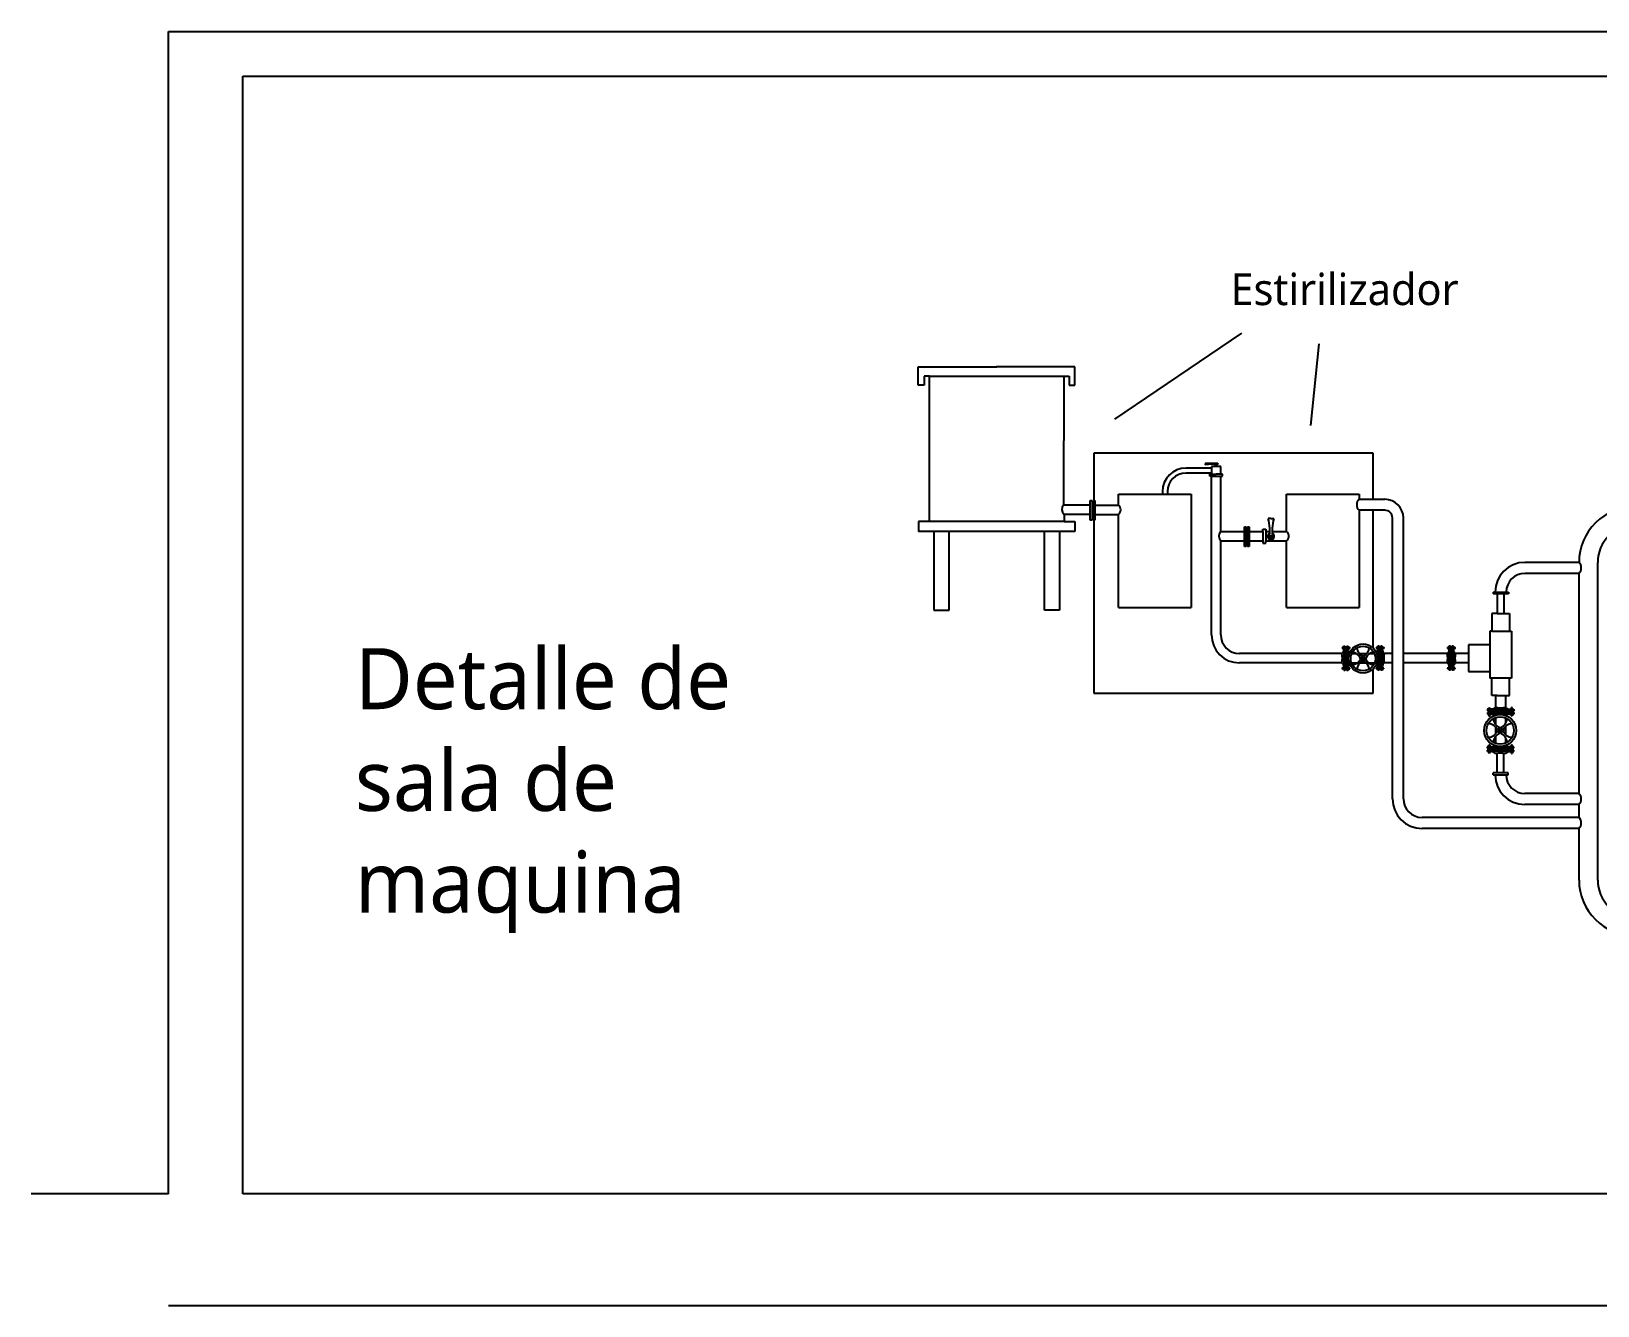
# Model space of a CAD drawing. Extents: x -30 to 1202, y 231 to 898.
# Drawn here: x 1185.752 to 1189.957, y 440.286 to 443.706 of the extents above; entities that cross this region are included whole.
import ezdxf

# ---------------------------------------------------------------- set-up
doc = ezdxf.new("R2010")
doc.units = 0
doc.header["$LTSCALE"] = 0.04
for name, color, linetype in [('0.1', 1, 'CONTINUOUS'), ('0.2', 2, 'CONTINUOUS'), ('0.3', 3, 'CONTINUOUS')]:
    doc.layers.add(name, color=color, linetype=linetype)
doc.styles.add('Amir', font='l_10646.ttf', dxfattribs={"height": 0.15})

msp = doc.modelspace()

# ---------------------------------------------------------------- linework, layer by layer
at = {"layer": '0.1'}
for p, q in [((1189.0006, 442.8959), (1188.6599, 442.6651)), ((1189.2085, 442.8671), (1189.1854, 442.6478)), ((1189.3544, 442.5742), (1188.604, 442.5742)), ((1188.604, 442.5742), (1188.604, 442.4469)), ((1189.3544, 442.45), (1189.3544, 442.5742)), ((1188.9375, 442.5464), (1188.9029, 442.5464)), ((1188.9029, 442.5464), (1188.9029, 442.5424)), ((1188.9311, 442.538), (1188.9311, 442.5445)), ((1188.9323, 442.5464), (1188.9323, 442.5468)), ((1188.9323, 442.5468), (1188.9331, 442.5468)), ((1188.9325, 442.5468), (1188.9325, 442.5464)), ((1188.9329, 442.5468), (1188.9329, 442.5464)), ((1188.9331, 442.5464), (1188.9331, 442.5468)), ((1188.9342, 442.538), (1188.9342, 442.5444)), ((1188.9375, 442.5464), (1188.9375, 442.5443)), ((1188.5994, 442.4443), (1188.6025, 442.4443)), ((1188.5994, 442.3967), (1188.6025, 442.3967)), ((1188.604, 442.3942), (1188.604, 441.9293)), ((1189.0797, 442.3988), (1189.0723, 442.3988)), ((1189.0797, 442.3988), (1189.087, 442.3988)), ((1189.3544, 442.0504), (1189.3544, 442.4205)), ((1189.0797, 442.3457), (1189.0756, 442.3457)), ((1189.0797, 442.3457), (1189.0838, 442.3457)), ((1189.2729, 442.0522), (1189.2709, 442.0522)), ((1189.2709, 442.0501), (1189.2729, 442.0501)), ((1189.2753, 442.0539), (1189.2729, 442.0539)), ((1189.2729, 442.0539), (1189.2729, 442.0482)), ((1189.2753, 442.0525), (1189.2729, 442.0525)), ((1189.2753, 442.0498), (1189.2729, 442.0498)), ((1189.2729, 442.0482), (1189.2753, 442.0482)), ((1189.2753, 442.0361), (1189.2753, 442.0557)), ((1189.2753, 442.0557), (1189.2789, 442.0557)), ((1189.2753, 442.0482), (1189.2753, 442.0539)), ((1189.2789, 442.0557), (1189.2789, 442.0113)), ((1189.2789, 442.0542), (1189.2833, 442.0542)), ((1189.2811, 442.0542), (1189.2811, 442.0341)), ((1189.2833, 442.0557), (1189.2833, 442.0112)), ((1189.2833, 442.0557), (1189.2869, 442.0557)), ((1189.2869, 442.0557), (1189.2869, 442.0361)), ((1189.2869, 442.0539), (1189.2893, 442.0539)), ((1189.2869, 442.0482), (1189.2869, 442.0539)), ((1189.2869, 442.0525), (1189.2893, 442.0525)), ((1189.2869, 442.0498), (1189.2893, 442.0498)), ((1189.2893, 442.0482), (1189.2869, 442.0482)), ((1189.2893, 442.0539), (1189.2893, 442.0482)), ((1189.2893, 442.0522), (1189.2913, 442.0522)), ((1189.2913, 442.0501), (1189.2893, 442.0501)), ((1189.3645, 442.0522), (1189.3625, 442.0522)), ((1189.3625, 442.0501), (1189.3645, 442.0501)), ((1189.3669, 442.0539), (1189.3645, 442.0539)), ((1189.3645, 442.0539), (1189.3645, 442.0482)), ((1189.3669, 442.0525), (1189.3645, 442.0525)), ((1189.3669, 442.0498), (1189.3645, 442.0498)), ((1189.3645, 442.0482), (1189.3669, 442.0482)), ((1189.3705, 442.0557), (1189.3669, 442.0557)), ((1189.3669, 442.0557), (1189.3669, 442.0361)), ((1189.3669, 442.0482), (1189.3669, 442.0539)), ((1189.3705, 442.0557), (1189.3705, 442.0112)), ((1189.375, 442.0542), (1189.3705, 442.0542)), ((1189.3727, 442.0542), (1189.3727, 442.0341)), ((1189.3786, 442.0557), (1189.375, 442.0557)), ((1189.375, 442.0557), (1189.375, 442.0113)), ((1189.3786, 442.0361), (1189.3786, 442.0557)), ((1189.3786, 442.0539), (1189.381, 442.0539)), ((1189.3786, 442.0482), (1189.3786, 442.0539)), ((1189.3786, 442.0525), (1189.381, 442.0525)), ((1189.3786, 442.0498), (1189.381, 442.0498)), ((1189.381, 442.0482), (1189.3786, 442.0482)), ((1189.381, 442.0539), (1189.381, 442.0482)), ((1189.381, 442.0522), (1189.383, 442.0522)), ((1189.383, 442.0501), (1189.381, 442.0501)), ((1189.5555, 442.052), (1189.5535, 442.052)), ((1189.5535, 442.0498), (1189.5555, 442.0498)), ((1189.5579, 442.0537), (1189.5555, 442.0537)), ((1189.5555, 442.0537), (1189.5555, 442.0479)), ((1189.5579, 442.0523), (1189.5555, 442.0523)), ((1189.5579, 442.0495), (1189.5555, 442.0495)), ((1189.5555, 442.0479), (1189.5579, 442.048)), ((1189.5615, 442.0555), (1189.5579, 442.0555)), ((1189.5579, 442.0555), (1189.558, 442.0359)), ((1189.5579, 442.048), (1189.5579, 442.0537)), ((1189.5615, 442.0555), (1189.5616, 442.0111)), ((1189.5659, 442.054), (1189.5615, 442.054)), ((1189.5637, 442.054), (1189.5638, 442.034)), ((1189.5695, 442.0555), (1189.5659, 442.0555)), ((1189.5659, 442.0555), (1189.5661, 442.0113)), ((1189.5696, 442.036), (1189.5695, 442.0555)), ((1189.5695, 442.0537), (1189.5719, 442.0537)), ((1189.5695, 442.048), (1189.5695, 442.0537)), ((1189.5695, 442.0523), (1189.5719, 442.0523)), ((1189.5695, 442.0496), (1189.5719, 442.0496)), ((1189.5719, 442.048), (1189.5695, 442.048)), ((1189.5719, 442.0537), (1189.5719, 442.048)), ((1189.5719, 442.052), (1189.5739, 442.052)), ((1189.5739, 442.0499), (1189.5719, 442.0499)), ((1189.2753, 442.0361), (1189.2753, 441.9915)), ((1189.2789, 441.9915), (1189.2789, 442.0113)), ((1189.2811, 441.9931), (1189.2811, 442.0341)), ((1189.2833, 441.9915), (1189.2833, 442.0112)), ((1189.2869, 441.9915), (1189.2869, 442.0361)), ((1189.2958, 442.011), (1189.3119, 442.011)), ((1189.2958, 442.011), (1189.3119, 442.011)), ((1189.2966, 442.0361), (1189.3093, 442.0361)), ((1189.2966, 442.0361), (1189.3093, 442.0361)), ((1189.3166, 442.0361), (1189.3372, 442.0361)), ((1189.3166, 442.0361), (1189.3372, 442.0361)), ((1189.3183, 442.0227), (1189.3269, 442.0313)), ((1189.3269, 442.014), (1189.3183, 442.0227)), ((1189.3184, 442.011), (1189.3354, 442.011)), ((1189.3184, 442.011), (1189.3354, 442.011)), ((1189.3209, 442.011), (1189.333, 442.011)), ((1189.3269, 442.0313), (1189.3356, 442.0227)), ((1189.3356, 442.0227), (1189.3269, 442.014)), ((1189.342, 442.011), (1189.358, 442.011)), ((1189.342, 442.011), (1189.358, 442.011)), ((1189.3446, 442.0361), (1189.3573, 442.0361)), ((1189.3446, 442.0361), (1189.3573, 442.0361)), ((1189.3669, 441.9915), (1189.3669, 442.0361)), ((1189.3705, 441.9915), (1189.3705, 442.0112)), ((1189.3727, 441.9931), (1189.3727, 442.0341)), ((1189.375, 441.9915), (1189.375, 442.0113)), ((1189.3786, 442.0361), (1189.3786, 441.9915)), ((1189.5582, 441.9915), (1189.558, 442.0359)), ((1189.5617, 441.9915), (1189.5616, 442.0111)), ((1189.5639, 441.9931), (1189.5638, 442.034)), ((1189.5662, 441.9916), (1189.5661, 442.0113)), ((1189.5696, 442.036), (1189.5697, 441.9916)), ((1189.2729, 441.9933), (1189.2729, 441.9991)), ((1189.2729, 441.9991), (1189.2753, 441.9991)), ((1189.2753, 441.9975), (1189.2729, 441.9975)), ((1189.2753, 441.9947), (1189.2729, 441.9947)), ((1189.2753, 441.9933), (1189.2729, 441.9933)), ((1189.2753, 441.9991), (1189.2753, 441.9933)), ((1189.2753, 441.9915), (1189.2789, 441.9915)), ((1189.2789, 441.9931), (1189.2833, 441.9931)), ((1189.2833, 441.9915), (1189.2869, 441.9915)), ((1189.2893, 441.9991), (1189.2869, 441.9991)), ((1189.2869, 441.9991), (1189.2869, 441.9933)), ((1189.2869, 441.9975), (1189.2893, 441.9975)), ((1189.2869, 441.9947), (1189.2893, 441.9947)), ((1189.2869, 441.9933), (1189.2893, 441.9933)), ((1189.2893, 441.9933), (1189.2893, 441.9991)), ((1189.2913, 441.9972), (1189.2893, 441.9972)), ((1189.2893, 441.995), (1189.2913, 441.995)), ((1189.3544, 441.9293), (1189.3544, 441.9949)), ((1189.3625, 441.9972), (1189.3645, 441.9972)), ((1189.3645, 441.995), (1189.3625, 441.995)), ((1189.3645, 441.9933), (1189.3645, 441.9991)), ((1189.3645, 441.9991), (1189.3669, 441.9991)), ((1189.3669, 441.9975), (1189.3645, 441.9975)), ((1189.3669, 441.9947), (1189.3645, 441.9947)), ((1189.3669, 441.9933), (1189.3645, 441.9933)), ((1189.3669, 441.9991), (1189.3669, 441.9933)), ((1189.3705, 441.9915), (1189.3669, 441.9915)), ((1189.375, 441.9931), (1189.3705, 441.9931)), ((1189.3786, 441.9915), (1189.375, 441.9915)), ((1189.381, 441.9991), (1189.3786, 441.9991)), ((1189.3786, 441.9991), (1189.3786, 441.9933)), ((1189.3786, 441.9975), (1189.381, 441.9975)), ((1189.3786, 441.9947), (1189.381, 441.9947)), ((1189.3786, 441.9933), (1189.381, 441.9933)), ((1189.381, 441.9933), (1189.381, 441.9991)), ((1189.5537, 441.9972), (1189.5557, 441.9972)), ((1189.5558, 441.995), (1189.5538, 441.995)), ((1189.5558, 441.9933), (1189.5557, 441.9991)), ((1189.5557, 441.9991), (1189.5581, 441.9991)), ((1189.5581, 441.9975), (1189.5557, 441.9975)), ((1189.5582, 441.9947), (1189.5558, 441.9947)), ((1189.5582, 441.9933), (1189.5558, 441.9933)), ((1189.5581, 441.9991), (1189.5582, 441.9933)), ((1189.5617, 441.9915), (1189.5582, 441.9915)), ((1189.5662, 441.9931), (1189.5617, 441.9931)), ((1189.5697, 441.9916), (1189.5662, 441.9916)), ((1189.5721, 441.9991), (1189.5697, 441.9991)), ((1189.5697, 441.9991), (1189.5697, 441.9934)), ((1189.5697, 441.9975), (1189.5721, 441.9975)), ((1189.5697, 441.9948), (1189.5721, 441.9948)), ((1189.5697, 441.9934), (1189.5721, 441.9934)), ((1189.5721, 441.9934), (1189.5721, 441.9991)), ((1188.604, 441.9293), (1189.3544, 441.9293)), ((1189.6626, 441.8864), (1189.6626, 441.889)), ((1189.6626, 441.889), (1189.6689, 441.889)), ((1189.6689, 441.8864), (1189.6626, 441.8864)), ((1189.6642, 441.8864), (1189.6642, 441.889)), ((1189.6672, 441.8864), (1189.6672, 441.889)), ((1189.6689, 441.889), (1189.6689, 441.8864)), ((1189.7292, 441.889), (1189.7229, 441.889)), ((1189.7229, 441.889), (1189.7229, 441.8864)), ((1189.7229, 441.8864), (1189.7292, 441.8864)), ((1189.7246, 441.8864), (1189.7246, 441.889)), ((1189.725, 441.8912), (1189.725, 441.889)), ((1189.7273, 441.889), (1189.7273, 441.8912)), ((1189.7277, 441.8864), (1189.7277, 441.889)), ((1189.7292, 441.8864), (1189.7292, 441.889)), ((1189.6626, 441.8736), (1189.6626, 441.871)), ((1189.6689, 441.8736), (1189.6626, 441.8736)), ((1189.6626, 441.871), (1189.6689, 441.871)), ((1189.6642, 441.8736), (1189.6642, 441.871)), ((1189.6645, 441.871), (1189.6645, 441.8687)), ((1189.6668, 441.8687), (1189.6668, 441.871)), ((1189.6672, 441.8736), (1189.6672, 441.871)), ((1189.6689, 441.871), (1189.6689, 441.8736)), ((1189.7229, 441.871), (1189.7229, 441.8736)), ((1189.7229, 441.8736), (1189.7292, 441.8736)), ((1189.7292, 441.871), (1189.7229, 441.871)), ((1189.7246, 441.8736), (1189.7246, 441.871)), ((1189.725, 441.8687), (1189.725, 441.871)), ((1189.7273, 441.871), (1189.7273, 441.8687)), ((1189.7277, 441.8736), (1189.7277, 441.871)), ((1189.7292, 441.8736), (1189.7292, 441.871)), ((1189.6626, 441.7857), (1189.6626, 441.7883)), ((1189.6626, 441.7883), (1189.6689, 441.7883)), ((1189.6689, 441.7857), (1189.6626, 441.7857)), ((1189.6626, 441.7729), (1189.6626, 441.7703)), ((1189.6689, 441.7729), (1189.6626, 441.7729)), ((1189.6626, 441.7703), (1189.6689, 441.7703)), ((1189.6642, 441.7857), (1189.6642, 441.7883)), ((1189.6642, 441.7729), (1189.6642, 441.7703)), ((1189.6645, 441.7883), (1189.6645, 441.7905)), ((1189.6668, 441.7905), (1189.6668, 441.7883)), ((1189.6672, 441.7857), (1189.6672, 441.7883)), ((1189.6672, 441.7729), (1189.6672, 441.7703)), ((1189.6689, 441.7883), (1189.6689, 441.7857)), ((1189.6689, 441.7703), (1189.6689, 441.7729)), ((1189.7292, 441.7883), (1189.7229, 441.7883)), ((1189.7229, 441.7883), (1189.7229, 441.7857)), ((1189.7229, 441.7857), (1189.7292, 441.7857)), ((1189.7229, 441.7703), (1189.7229, 441.7729)), ((1189.7229, 441.7729), (1189.7292, 441.7729)), ((1189.7292, 441.7703), (1189.7229, 441.7703)), ((1189.7246, 441.7857), (1189.7246, 441.7883)), ((1189.7246, 441.7729), (1189.7246, 441.7703)), ((1189.725, 441.7905), (1189.725, 441.7883)), ((1189.725, 441.7681), (1189.725, 441.7703)), ((1189.7273, 441.7883), (1189.7273, 441.7905)), ((1189.7273, 441.7703), (1189.7273, 441.7681)), ((1189.7277, 441.7857), (1189.7277, 441.7883)), ((1189.7277, 441.7729), (1189.7277, 441.7703)), ((1189.7292, 441.7857), (1189.7292, 441.7883)), ((1189.7292, 441.7729), (1189.7292, 441.7703))]:
    msp.add_line(p, q, dxfattribs=at)
msp.add_lwpolyline([(1189.3293, 442.0203), (1189.3302, 442.0235), (1189.3278, 442.0259), (1189.3245, 442.025), (1189.3237, 442.0218), (1189.3261, 442.0194)], close=True, dxfattribs=at)
for centre, radius in [((1189.0797, 442.3509), 0.00144), ((1189.3269, 442.0227), 0.039), ((1189.3269, 442.0227), 0.0332), ((1189.3269, 442.0227), 0.0015)]:
    msp.add_circle(centre, radius, dxfattribs=at)
for centre, radius, start, end in [((1188.9295, 442.3742), 0.1703, 87.2876, 98.9649), ((1188.9171, 442.3627), 0.1594, 353.8746, 13.0949), ((1189.2423, 442.3627), 0.1594, 166.9051, 186.1254), ((1189.0797, 442.3509), 0.0087, 111.7325, 68.2675), ((1189.2635, 442.0458), 0.0118, 304.5643, 0.4271), ((1189.2732, 442.0512), 0.00255, 155.0757, 204.9243), ((1189.2653, 442.0495), 0.00621, 5.2104, 20.9577), ((1189.2656, 442.0495), 0.00621, 5.2104, 25.8817), ((1189.2659, 442.0495), 0.00621, 5.2104, 25.8817), ((1189.2663, 442.0495), 0.00621, 5.2104, 25.8817), ((1189.2666, 442.0495), 0.00621, 5.2104, 25.8817), ((1189.2669, 442.0495), 0.00621, 15.7165, 25.8817), ((1189.2988, 442.0458), 0.0118, 179.5729, 226.9675), ((1189.2953, 442.0495), 0.00621, 154.1183, 164.2835), ((1189.2956, 442.0495), 0.00621, 154.1183, 174.7896), ((1189.2959, 442.0495), 0.00621, 154.1183, 174.7896), ((1189.2963, 442.0495), 0.00621, 154.1183, 174.7896), ((1189.2966, 442.0495), 0.00621, 154.1183, 174.7896), ((1189.2969, 442.0495), 0.00621, 159.0423, 174.7896), ((1189.289, 442.0512), 0.00255, 335.0757, 24.9243), ((1189.3343, 442.0524), 0.0241, 182.4997, 248.7193), ((1189.3195, 442.0524), 0.0241, 291.2807, 357.5003), ((1189.3648, 442.0512), 0.00255, 155.0757, 204.9243), ((1189.3569, 442.0495), 0.00621, 5.2104, 20.9577), ((1189.3572, 442.0495), 0.00621, 5.2104, 25.8817), ((1189.3576, 442.0495), 0.00621, 5.2104, 25.8817), ((1189.3551, 442.0458), 0.0118, 313.0325, 0.4271), ((1189.3579, 442.0495), 0.00621, 5.2104, 25.8817), ((1189.3583, 442.0495), 0.00621, 5.2104, 25.8817), ((1189.3585, 442.0495), 0.00621, 15.7165, 25.8817), ((1189.3904, 442.0458), 0.0118, 179.5729, 235.4357), ((1189.3872, 442.0495), 0.00621, 154.1183, 174.7896), ((1189.3869, 442.0495), 0.00621, 154.1183, 164.2835), ((1189.3875, 442.0495), 0.00621, 154.1183, 174.7896), ((1189.3879, 442.0495), 0.00621, 154.1183, 174.7896), ((1189.3882, 442.0495), 0.00621, 154.1183, 174.7896), ((1189.3886, 442.0495), 0.00621, 159.0423, 174.7896), ((1189.3807, 442.0512), 0.00255, 335.0757, 24.9243), ((1189.5462, 442.0456), 0.0118, 304.7949, 0.6577), ((1189.5558, 442.0509), 0.00254, 155.3063, 205.1549), ((1189.548, 442.0492), 0.00618, 5.441, 21.1883), ((1189.5483, 442.0492), 0.00618, 5.441, 26.1123), ((1189.5486, 442.0492), 0.00618, 5.441, 26.1123), ((1189.549, 442.0492), 0.00618, 5.441, 26.1123), ((1189.5493, 442.0492), 0.00618, 5.441, 26.1123), ((1189.5496, 442.0492), 0.00618, 15.9471, 26.1123), ((1189.5813, 442.0457), 0.0118, 179.8035, 235.6663), ((1189.5779, 442.0494), 0.00618, 154.3489, 164.5141), ((1189.5781, 442.0494), 0.00618, 154.3489, 175.0202), ((1189.5785, 442.0494), 0.00618, 154.3489, 175.0202), ((1189.5788, 442.0494), 0.00618, 154.3489, 175.0202), ((1189.5792, 442.0494), 0.00618, 154.3489, 175.0202), ((1189.5795, 442.0494), 0.00618, 159.2729, 175.0202), ((1189.5716, 442.051), 0.00254, 335.3063, 25.1549), ((1189.2018, 442.0235), 0.0696, 349.6038, 10.3962), ((1189.2635, 442.0012), 0.0118, 359.5729, 55.4357), ((1189.2988, 442.0012), 0.0118, 136.3072, 180.4271), ((1189.2972, 442.0152), 0.0241, 21.2807, 87.5003), ((1189.2972, 442.0301), 0.0241, 272.4997, 338.7193), ((1189.3343, 441.9929), 0.0241, 111.2807, 177.5003), ((1189.3195, 441.9929), 0.0241, 2.4997, 68.7193), ((1189.3567, 442.0152), 0.0241, 92.4997, 158.7193), ((1189.3567, 442.0301), 0.0241, 201.2807, 267.5003), ((1189.3551, 442.0012), 0.0118, 359.5729, 43.6928), ((1189.3904, 442.0012), 0.0118, 124.5643, 180.4271), ((1189.4521, 442.0235), 0.0696, 169.6038, 190.3962), ((1189.4848, 442.0231), 0.0693, 349.8344, 10.6268), ((1189.5463, 442.0012), 0.0118, 359.8035, 55.6663), ((1189.5815, 442.0013), 0.0118, 124.7949, 180.6577), ((1189.6428, 442.0238), 0.0693, 169.8344, 190.6268), ((1189.2659, 441.9977), 0.00621, 334.1183, 354.7896), ((1189.2663, 441.9977), 0.00621, 334.1183, 354.7896), ((1189.2666, 441.9977), 0.00621, 334.1183, 354.7896), ((1189.2669, 441.9977), 0.00621, 334.1183, 344.2835), ((1189.2953, 441.9977), 0.00621, 195.7165, 205.8817), ((1189.2956, 441.9977), 0.00621, 185.2104, 205.8817), ((1189.2959, 441.9977), 0.00621, 185.2104, 205.8817), ((1189.2963, 441.9977), 0.00621, 185.2104, 205.8817), ((1189.2966, 441.9977), 0.00621, 185.2104, 205.8817), ((1189.2969, 441.9977), 0.00621, 185.2104, 200.9577), ((1189.289, 441.9961), 0.00255, 335.0757, 24.9243), ((1189.3648, 441.9961), 0.00255, 155.0757, 204.9243), ((1189.3569, 441.9977), 0.00621, 339.0423, 354.7896), ((1189.3572, 441.9977), 0.00621, 334.1183, 354.7896), ((1189.3576, 441.9977), 0.00621, 334.1183, 354.7896), ((1189.3579, 441.9977), 0.00621, 334.1183, 354.7896), ((1189.3583, 441.9977), 0.00621, 334.1183, 354.7896), ((1189.3585, 441.9977), 0.00621, 334.1183, 344.2835), ((1189.3872, 441.9977), 0.00621, 185.2104, 205.8817), ((1189.3869, 441.9977), 0.00621, 195.7165, 205.8817), ((1189.3875, 441.9977), 0.00621, 185.2104, 205.8817), ((1189.3879, 441.9977), 0.00621, 185.2104, 205.8817), ((1189.556, 441.9961), 0.00254, 155.3063, 205.1549), ((1189.5482, 441.9977), 0.00618, 339.2729, 355.0202), ((1189.5485, 441.9977), 0.00618, 334.3489, 355.0202), ((1189.5488, 441.9977), 0.00618, 334.3489, 355.0202), ((1189.5492, 441.9977), 0.00618, 334.3489, 355.0202), ((1189.5495, 441.9977), 0.00618, 334.3489, 355.0202), ((1189.5498, 441.9977), 0.00618, 334.3489, 344.5141), ((1189.5781, 441.9978), 0.00618, 195.9471, 206.1123), ((1189.5783, 441.9978), 0.00618, 185.441, 206.1123), ((1189.5787, 441.9978), 0.00618, 185.441, 206.1123), ((1189.579, 441.9978), 0.00618, 185.441, 206.1123), ((1189.6675, 441.8967), 0.00682, 244.1183, 264.7896), ((1189.6675, 441.8963), 0.00682, 244.1183, 264.7896), ((1189.6675, 441.8959), 0.00682, 244.1183, 264.7896), ((1189.6675, 441.8956), 0.00682, 244.1183, 254.2835), ((1189.7262, 441.8887), 0.0028, 65.0757, 114.9243), ((1189.7244, 441.8974), 0.00682, 275.2104, 290.9577), ((1189.7244, 441.897), 0.00682, 275.2104, 295.8817), ((1189.7244, 441.8967), 0.00682, 275.2104, 295.8817), ((1189.7244, 441.8963), 0.00682, 275.2104, 295.8817), ((1189.7244, 441.8959), 0.00682, 275.2104, 295.8817), ((1189.7244, 441.8956), 0.00682, 285.7165, 295.8817), ((1189.6675, 441.8644), 0.00682, 105.7165, 115.8817), ((1189.6675, 441.8641), 0.00682, 95.2104, 115.8817), ((1189.6675, 441.8637), 0.00682, 95.2104, 115.8817), ((1189.6675, 441.8633), 0.00682, 95.2104, 115.8817), ((1189.6675, 441.863), 0.00682, 95.2104, 115.8817), ((1189.6657, 441.8713), 0.0028, 245.0757, 294.9243), ((1189.6675, 441.8626), 0.00682, 95.2104, 110.9577), ((1189.7244, 441.8641), 0.00682, 64.1183, 84.7896), ((1189.7244, 441.8637), 0.00682, 64.1183, 84.7896), ((1189.7244, 441.8633), 0.00682, 64.1183, 84.7896), ((1189.7244, 441.863), 0.00682, 64.1183, 84.7896), ((1189.7244, 441.8626), 0.00682, 69.0423, 84.7896), ((1189.7262, 441.8713), 0.0028, 245.0757, 294.9243), ((1189.7244, 441.8644), 0.00682, 64.1183, 74.2835), ((1189.6657, 441.788), 0.0028, 65.0757, 114.9243), ((1189.6675, 441.7963), 0.00682, 244.1183, 264.7896), ((1189.6675, 441.796), 0.00682, 244.1183, 264.7896), ((1189.6675, 441.7956), 0.00682, 244.1183, 264.7896), ((1189.6675, 441.7952), 0.00682, 244.1183, 264.7896), ((1189.6675, 441.7949), 0.00682, 244.1183, 254.2835), ((1189.6675, 441.7637), 0.00682, 105.7165, 115.8817), ((1189.6675, 441.7634), 0.00682, 95.2104, 115.8817), ((1189.6675, 441.763), 0.00682, 95.2104, 115.8817), ((1189.6675, 441.7626), 0.00682, 95.2104, 115.8817), ((1189.6675, 441.7967), 0.00682, 249.0423, 264.7896), ((1189.7262, 441.788), 0.0028, 65.0757, 114.9243), ((1189.7244, 441.7967), 0.00682, 275.2104, 290.9577), ((1189.7244, 441.7963), 0.00682, 275.2104, 295.8817), ((1189.7244, 441.796), 0.00682, 275.2104, 295.8817), ((1189.7244, 441.7956), 0.00682, 275.2104, 295.8817), ((1189.7244, 441.7952), 0.00682, 275.2104, 295.8817), ((1189.7244, 441.7634), 0.00682, 64.1183, 84.7896), ((1189.7244, 441.763), 0.00682, 64.1183, 84.7896), ((1189.7244, 441.7626), 0.00682, 64.1183, 84.7896), ((1189.7244, 441.7623), 0.00682, 64.1183, 84.7896), ((1189.7244, 441.7619), 0.00682, 69.0423, 84.7896), ((1189.7262, 441.7706), 0.0028, 245.0757, 294.9243), ((1189.7244, 441.7949), 0.00682, 285.7165, 295.8817), ((1189.7244, 441.7637), 0.00682, 64.1183, 74.2835)]:
    msp.add_arc(centre, radius, start, end, dxfattribs=at)
at = {"layer": '0.2'}
for p, q in [((1186.1202, 440.5859), (1186.1202, 443.7059)), ((1186.1202, 443.7059), (1195.9444, 443.7059)), ((1186.3202, 440.5859), (1186.3202, 443.5859)), ((1186.3202, 443.5859), (1195.7444, 443.5859)), ((1188.1327, 442.7567), (1188.1327, 442.8059)), ((1188.1327, 442.8059), (1188.3437, 442.8059)), ((1188.5535, 442.8059), (1188.3425, 442.8059)), ((1188.5535, 442.7567), (1188.5535, 442.8059)), ((1188.1627, 442.7802), (1188.1486, 442.7802)), ((1188.1486, 442.7802), (1188.1486, 442.7567)), ((1188.1627, 442.3908), (1188.1627, 442.7802)), ((1188.1627, 442.7802), (1188.5235, 442.7802)), ((1188.5235, 442.7802), (1188.5231, 442.4347)), ((1188.5235, 442.7802), (1188.5376, 442.7802)), ((1188.5376, 442.7802), (1188.5376, 442.7567)), ((1186.3202, 440.5859), (1186.3202, 442.7259)), ((1188.1486, 442.7567), (1188.1327, 442.7567)), ((1188.5376, 442.7567), (1188.5535, 442.7567)), ((1188.9201, 442.5339), (1188.8517, 442.5339)), ((1188.9201, 442.5206), (1188.8517, 442.5206)), ((1188.9155, 442.512), (1188.9155, 442.5176)), ((1188.9155, 442.5176), (1188.9327, 442.5176)), ((1188.9201, 442.512), (1188.9155, 442.512)), ((1188.9452, 442.538), (1188.9201, 442.538)), ((1188.9201, 442.538), (1188.9201, 442.5176)), ((1188.9201, 442.0861), (1188.9201, 442.512)), ((1188.9201, 442.512), (1188.9452, 442.512)), ((1188.9498, 442.5176), (1188.9327, 442.5176)), ((1188.9452, 442.5176), (1188.9452, 442.538)), ((1188.9452, 442.512), (1188.9498, 442.512)), ((1188.9452, 442.3636), (1188.9452, 442.512)), ((1188.9498, 442.512), (1188.9498, 442.5176)), ((1188.6705, 442.4638), (1188.8651, 442.4638)), ((1188.6705, 442.4347), (1188.6705, 442.4638)), ((1188.7885, 442.4706), (1188.7885, 442.4638)), ((1188.8017, 442.4706), (1188.8017, 442.4638)), ((1188.8651, 442.4638), (1188.8651, 442.1597)), ((1189.1218, 442.4638), (1189.3163, 442.4638)), ((1189.1218, 442.3636), (1189.1218, 442.4638)), ((1189.3163, 442.4638), (1189.3163, 442.45)), ((1188.5947, 442.4347), (1188.5231, 442.4347)), ((1188.5947, 442.3942), (1188.5947, 442.4469)), ((1188.5947, 442.4469), (1188.5994, 442.4469)), ((1188.5994, 442.4469), (1188.5994, 442.3942)), ((1188.6025, 442.3942), (1188.6025, 442.4469)), ((1188.6025, 442.4469), (1188.6072, 442.4469)), ((1188.6072, 442.4469), (1188.6072, 442.3942)), ((1188.6072, 442.4347), (1188.6705, 442.4347)), ((1188.1627, 442.3908), (1188.1337, 442.3908)), ((1188.1337, 442.3908), (1188.1337, 442.3633)), ((1188.5242, 442.3908), (1188.1627, 442.3908)), ((1188.5947, 442.4095), (1188.5242, 442.4095)), ((1188.5242, 442.4095), (1188.5242, 442.3908)), ((1188.5242, 442.3908), (1188.5532, 442.3908)), ((1188.5532, 442.3908), (1188.5532, 442.3633)), ((1188.5994, 442.3942), (1188.5947, 442.3942)), ((1188.6072, 442.3942), (1188.6025, 442.3942)), ((1188.6072, 442.4095), (1188.6705, 442.4095)), ((1188.6705, 442.1597), (1188.6705, 442.4095)), ((1189.3163, 442.4205), (1189.3163, 442.1597)), ((1188.5532, 442.3633), (1188.1337, 442.3633)), ((1188.1747, 442.3633), (1188.1747, 442.1528)), ((1188.2155, 442.1528), (1188.2155, 442.3633)), ((1188.4714, 442.1528), (1188.4714, 442.3633)), ((1188.5122, 442.3633), (1188.5122, 442.1528)), ((1188.9452, 442.3636), (1189.0085, 442.3636)), ((1188.9452, 442.0861), (1188.9452, 442.3385)), ((1188.9452, 442.3385), (1189.0085, 442.3385)), ((1189.0085, 442.3231), (1189.0085, 442.3759)), ((1189.0085, 442.3759), (1189.0132, 442.3759)), ((1189.0132, 442.3759), (1189.0132, 442.3231)), ((1189.0132, 442.3733), (1189.0163, 442.3733)), ((1189.0163, 442.3231), (1189.0163, 442.3759)), ((1189.0163, 442.3759), (1189.0211, 442.3759)), ((1189.0211, 442.3759), (1189.0211, 442.3231)), ((1189.0211, 442.3636), (1189.0579, 442.3636)), ((1189.0211, 442.3385), (1189.0579, 442.3385)), ((1189.0579, 442.3636), (1189.0579, 442.3697)), ((1189.0579, 442.3697), (1189.0658, 442.3697)), ((1189.0579, 442.3636), (1189.0579, 442.3385)), ((1189.0579, 442.3385), (1189.0579, 442.3324)), ((1189.0658, 442.3697), (1189.0658, 442.3636)), ((1189.0658, 442.3636), (1189.0658, 442.3385)), ((1189.0658, 442.3636), (1189.0765, 442.3636)), ((1189.0658, 442.3324), (1189.0658, 442.3385)), ((1189.0658, 442.3385), (1189.1217, 442.3385)), ((1189.0828, 442.3636), (1189.1217, 442.3636)), ((1189.1218, 442.1597), (1189.1218, 442.3386)), ((1189.0132, 442.3231), (1189.0085, 442.3231)), ((1189.0132, 442.3257), (1189.0163, 442.3257)), ((1189.0211, 442.3231), (1189.0163, 442.3231)), ((1189.0579, 442.3324), (1189.0658, 442.3324)), ((1189.676, 442.2012), (1189.676, 442.1962)), ((1189.676, 442.2012), (1189.6815, 442.2012)), ((1189.7169, 442.1962), (1189.676, 442.1962)), ((1189.6815, 442.2012), (1189.7111, 442.2012)), ((1189.6869, 442.1962), (1189.6869, 442.1437)), ((1189.7047, 442.1962), (1189.7047, 442.1437)), ((1189.7111, 442.2012), (1189.7169, 442.2012)), ((1189.7169, 442.2012), (1189.7169, 442.1962)), ((1188.1747, 442.1528), (1188.2155, 442.1528)), ((1188.5122, 442.1528), (1188.4714, 442.1528)), ((1188.6705, 442.1597), (1188.8651, 442.1597)), ((1189.1218, 442.1597), (1189.3163, 442.1597)), ((1189.6869, 442.1437), (1189.6727, 442.1437)), ((1189.6727, 442.1437), (1189.6727, 442.0965)), ((1189.6869, 442.1437), (1189.7047, 442.1437)), ((1189.7047, 442.1437), (1189.7202, 442.1437)), ((1189.7202, 442.1437), (1189.7202, 442.0965)), ((1189.6727, 442.0965), (1189.6673, 442.0965)), ((1189.6673, 442.0965), (1189.6673, 441.9704)), ((1189.6727, 442.0965), (1189.7202, 442.0965)), ((1189.7202, 442.0965), (1189.7256, 442.0965)), ((1189.7256, 442.0965), (1189.7256, 441.9704)), ((1189.6673, 442.0592), (1189.61, 442.0592)), ((1189.61, 442.0592), (1189.61, 441.9879)), ((1189.2702, 442.0361), (1188.9952, 442.0361)), ((1189.2702, 442.011), (1188.9952, 442.011)), ((1189.4057, 442.0361), (1189.3837, 442.0361)), ((1189.4057, 442.011), (1189.3837, 442.011)), ((1189.5288, 442.0361), (1189.4352, 442.0361)), ((1189.5288, 442.011), (1189.4352, 442.011)), ((1189.5532, 442.0361), (1189.5288, 442.0361)), ((1189.553, 442.011), (1189.5288, 442.011)), ((1189.61, 442.0361), (1189.5745, 442.0361)), ((1189.61, 442.011), (1189.5748, 442.011)), ((1189.61, 441.9879), (1189.6673, 441.9879)), ((1189.7256, 441.9704), (1189.6673, 441.9704)), ((1189.6727, 441.9232), (1189.6727, 441.9704)), ((1189.7202, 441.9232), (1189.7202, 441.9704)), ((1189.6869, 441.9232), (1189.6727, 441.9232)), ((1189.682, 441.9232), (1189.682, 441.892)), ((1189.6869, 441.9232), (1189.7047, 441.9232)), ((1189.7047, 441.9232), (1189.7202, 441.9232)), ((1189.7096, 441.9232), (1189.7096, 441.892)), ((1189.7096, 441.8864), (1189.6606, 441.8864)), ((1189.6606, 441.8864), (1189.6606, 441.8824)), ((1189.6606, 441.8824), (1189.6824, 441.8824)), ((1189.6606, 441.8775), (1189.6822, 441.8775)), ((1189.6606, 441.8775), (1189.6606, 441.8736)), ((1189.6623, 441.8824), (1189.6623, 441.8775)), ((1189.6623, 441.88), (1189.7074, 441.88)), ((1189.7312, 441.8775), (1189.6822, 441.8775)), ((1189.7312, 441.8824), (1189.6824, 441.8824)), ((1189.7295, 441.88), (1189.7074, 441.88)), ((1189.7096, 441.8864), (1189.7312, 441.8864)), ((1189.7295, 441.8824), (1189.7295, 441.8775)), ((1189.7312, 441.8864), (1189.7312, 441.8824)), ((1189.7312, 441.8775), (1189.7312, 441.8736)), ((1189.6606, 441.8736), (1189.7096, 441.8736)), ((1189.682, 441.8638), (1189.682, 441.8462)), ((1189.682, 441.8638), (1189.682, 441.8462)), ((1189.682, 441.839), (1189.682, 441.8203)), ((1189.682, 441.839), (1189.682, 441.8203)), ((1189.682, 441.8363), (1189.682, 441.823)), ((1189.6854, 441.8296), (1189.6949, 441.8391)), ((1189.6949, 441.8391), (1189.7043, 441.8296)), ((1189.7312, 441.8736), (1189.7096, 441.8736)), ((1189.7096, 441.863), (1189.7096, 441.849)), ((1189.7096, 441.863), (1189.7096, 441.849)), ((1189.7096, 441.841), (1189.7096, 441.8183)), ((1189.7096, 441.841), (1189.7096, 441.8183)), ((1189.682, 441.8131), (1189.682, 441.7955)), ((1189.682, 441.8131), (1189.682, 441.7955)), ((1189.6949, 441.8202), (1189.6854, 441.8296)), ((1189.7043, 441.8296), (1189.6949, 441.8202)), ((1189.7096, 441.8102), (1189.7096, 441.7963)), ((1189.7096, 441.8102), (1189.7096, 441.7963)), ((1189.6606, 441.7817), (1189.6606, 441.7857)), ((1189.6606, 441.7857), (1189.7096, 441.7857)), ((1189.6606, 441.7817), (1189.6822, 441.7817)), ((1189.6606, 441.7729), (1189.6606, 441.7768)), ((1189.6606, 441.7768), (1189.6824, 441.7768)), ((1189.7096, 441.7729), (1189.6606, 441.7729)), ((1189.6623, 441.7768), (1189.6623, 441.7817)), ((1189.6623, 441.7793), (1189.7074, 441.7793)), ((1189.7312, 441.7817), (1189.6822, 441.7817)), ((1189.7312, 441.7768), (1189.6824, 441.7768)), ((1189.6868, 441.7155), (1189.6868, 441.768)), ((1189.7047, 441.7155), (1189.7047, 441.768)), ((1189.7295, 441.7793), (1189.7074, 441.7793)), ((1189.7312, 441.7857), (1189.7096, 441.7857)), ((1189.7096, 441.7729), (1189.7312, 441.7729)), ((1189.7295, 441.7768), (1189.7295, 441.7817)), ((1189.7312, 441.7817), (1189.7312, 441.7857)), ((1189.7312, 441.7729), (1189.7312, 441.7768)), ((1189.7168, 441.7155), (1189.676, 441.7155)), ((1189.676, 441.7105), (1189.676, 441.7155)), ((1189.676, 441.7105), (1189.6815, 441.7105)), ((1189.6815, 441.7105), (1189.711, 441.7105)), ((1189.711, 441.7105), (1189.7168, 441.7105)), ((1189.7168, 441.7105), (1189.7168, 441.7155)), ((1186.1202, 440.5859), (1185.7523, 440.5859)), ((1190.2412, 440.5859), (1186.3202, 440.5859)), ((1190.2412, 440.2859), (1186.1202, 440.2859))]:
    msp.add_line(p, q, dxfattribs=at)
msp.add_lwpolyline([(1189.6922, 441.827), (1189.6958, 441.8261), (1189.6984, 441.8287), (1189.6975, 441.8323), (1189.6939, 441.8332), (1189.6913, 441.8306)], close=True, dxfattribs=at)
for radius in [0.0429, 0.0365, 0.00164]:
    msp.add_circle((1189.6949, 441.8296), radius, dxfattribs=at)
for centre, radius, start, end in [((1188.8517, 442.4706), 0.0633, 90, 180), ((1188.8517, 442.4706), 0.05, 90, 180), ((1188.537, 442.4227), 0.0183, 139.1691, 225.8033), ((1188.6601, 442.4221), 0.0163, 309.7607, 50.2393), ((1190.0566, 442.2807), 0.15, 90, 180), ((1190.0566, 442.2807), 0.1, 90, 180), ((1188.958, 442.3517), 0.0183, 139.1691, 225.8033), ((1189.1113, 442.3511), 0.0163, 309.7607, 50.2393), ((1188.9952, 442.0861), 0.0751, 180, 270), ((1188.9952, 442.0861), 0.05, 180, 270), ((1189.6713, 441.8994), 0.013, 269.5729, 325.4357), ((1189.6958, 441.9672), 0.0764, 259.6038, 280.3962), ((1189.7203, 441.8994), 0.013, 214.5643, 270.4271), ((1189.6621, 441.8215), 0.0265, 21.2807, 87.5003), ((1189.6713, 441.8606), 0.013, 46.3072, 90.4271), ((1189.703, 441.8624), 0.0265, 182.4997, 248.7193), ((1189.6867, 441.8624), 0.0265, 291.2807, 357.5003), ((1189.7276, 441.8215), 0.0265, 92.4997, 158.7193), ((1189.7203, 441.8606), 0.013, 89.5729, 136.9675), ((1189.6621, 441.8378), 0.0265, 272.4997, 338.7193), ((1189.703, 441.7969), 0.0265, 111.2807, 177.5003), ((1189.6867, 441.7969), 0.0265, 2.4997, 68.7193), ((1189.7276, 441.8378), 0.0265, 201.2807, 267.5003), ((1189.6713, 441.7987), 0.013, 269.5729, 313.6928), ((1189.6713, 441.7599), 0.013, 34.5643, 90.4271), ((1189.6958, 441.6921), 0.0764, 79.6038, 100.3962), ((1189.7203, 441.7599), 0.013, 89.5729, 145.4357), ((1189.7203, 441.7987), 0.013, 223.0325, 270.4271)]:
    msp.add_arc(centre, radius, start, end, dxfattribs=at)
at = {"layer": '0.3'}
for p, q in [((1189.3163, 442.45), (1189.3852, 442.45)), ((1189.3852, 442.4205), (1189.3163, 442.4205)), ((1189.4057, 441.6463), (1189.4057, 442.4)), ((1189.4352, 441.6463), (1189.4352, 442.4)), ((1189.9066, 442.2807), (1189.7611, 442.2807)), ((1189.9066, 442.2807), (1189.9066, 442.2807)), ((1189.9566, 441.4282), (1189.9566, 442.2807)), ((1189.9066, 442.2512), (1189.7611, 442.2512)), ((1189.9066, 441.6604), (1189.9066, 442.2513)), ((1189.9066, 441.6605), (1189.761, 441.6605)), ((1189.9066, 441.631), (1189.761, 441.631)), ((1189.9066, 441.5963), (1189.9066, 441.631)), ((1189.9066, 441.5963), (1189.4852, 441.5963)), ((1189.9066, 441.5668), (1189.4852, 441.5668)), ((1189.9066, 441.4282), (1189.9066, 441.5668))]:
    msp.add_line(p, q, dxfattribs=at)
for centre, radius, start, end in [((1189.3299, 442.4353), 0.0201, 132.7127, 227.2873), ((1189.3852, 442.4), 0.05, 0, 90), ((1189.3852, 442.4), 0.0205, 0, 90), ((1189.7611, 442.2012), 0.0795, 90, 180), ((1189.8911, 442.266), 0.0214, 316.3484, 43.6516), ((1189.7611, 442.2012), 0.05, 90, 180), ((1189.761, 441.7105), 0.0795, 180, 270), ((1189.761, 441.7105), 0.05, 180, 270), ((1189.4852, 441.6463), 0.0795, 180, 270), ((1189.4852, 441.6463), 0.05, 180, 270), ((1189.8911, 441.6457), 0.0214, 316.3484, 43.6516), ((1189.8911, 441.5815), 0.0214, 316.3484, 43.6516), ((1190.0566, 441.4282), 0.15, 180, 270), ((1190.0566, 441.4282), 0.1, 180, 270)]:
    msp.add_arc(centre, radius, start, end, dxfattribs=at)

# ---------------------------------------------------------------- texts
at = {"layer": '0.1', "attachment_point": 1, "style": 'Amir'}
for s, insert, char_height, width in [('Estirilizador', (1188.9712, 443.0566), 0.085393, 0.7455), ('Detalle de sala de maquina', (1186.6207, 442.0504), 0.163727, 1.418559)]:
    msp.add_mtext(s, dxfattribs=dict(at, insert=insert, char_height=char_height, width=width))

doc.saveas('drawing.dxf')
